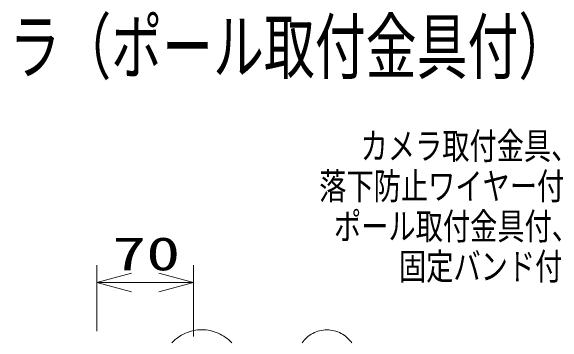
# Model space of a CAD drawing. Units: millimetres on the paper. Extents: x -62 to 64, y -59 to 59.
# Drawn here: x 23.42 to 63.26, y 35.33 to 59.3 of the extents above; entities that cross this region are included whole.
import ezdxf
from ezdxf.enums import TextEntityAlignment as Align

# ---------------------------------------------------------------- set-up
doc = ezdxf.new("R2010")
doc.units = ezdxf.units.MM
doc.linetypes.add('LONG_DOUBLE_CHAIN', pattern=[21.8, 18, -1, 0.6, -0.6, 0.6, -1])
doc.layers.add('0-0_TOUROKU', color=4, linetype='Continuous')
for name, color, linetype, lineweight in [('0-1_MOJI1', 7, 'Continuous', 9), ('0-4_GAIKEI', 4, 'Continuous', 9), ('0-5_SUNPO', 7, 'Continuous', 9), ('0-6_0', 7, 'Continuous', 9)]:
    doc.layers.add(name, color=color, linetype=linetype, lineweight=lineweight)
doc.styles.add('ＭＳ ゴシック', font='')
doc.styles.get('ＭＳ ゴシック').set_extended_font_data('MS Gothic')

# ---------------------------------------------------------------- blocks, each defined once
blk = doc.blocks.new('_Open30')
at = {"layer": '0-6_0'}
blk.add_line((0, 0), (-1, 0), dxfattribs=at)
blk.add_lwpolyline([(-1, 0.2679), (0, 0), (-1, -0.2679)], dxfattribs=at)

msp = doc.modelspace()

# ---------------------------------------------------------------- linework, layer by layer
at = {"layer": '0-4_GAIKEI', "color": 134, "linetype": 'LONG_DOUBLE_CHAIN'}
for centre, radius, start, end in [((37.192, 33.343), 2.941, 42.4392, 137.5608), ((46.224, 34.09), 2.183, 34.5478, 145.4522)]:
    msp.add_arc(centre, radius, start, end, dxfattribs=at)
at = {"layer": '0-5_SUNPO'}
for p, q in [((29.621, 36.186), (29.621, 40.936)), ((36.59, 35.788), (36.59, 40.936)), ((32.121, 39.686), (34.09, 39.686))]:
    msp.add_line(p, q, dxfattribs=at)

# ---------------------------------------------------------------- block references
at = {"layer": '0-5_SUNPO', "xscale": 2.5, "yscale": 2.5, "rotation": 180}
msp.add_blockref('_Open30', (29.621, 39.686), dxfattribs=at)
at = {"layer": '0-5_SUNPO', "xscale": 2.5, "yscale": 2.5}
msp.add_blockref('_Open30', (36.59, 39.686), dxfattribs=at)

# ---------------------------------------------------------------- texts
at = {"layer": '0-0_TOUROKU', "style": 'ＭＳ ゴシック', "width": 0.75}
for s, p in [('カメラ取付金具、', (48.651, 48.018)), ('落下防止ワイヤー付', (45.664, 45.118)), ('ポール取付金具付、', (46.731, 42.218)), ('固定バンド付', (51.424, 39.318))]:
    msp.add_text(s, height=1.921, dxfattribs=at).set_placement(p, align=Align.BOTTOM_LEFT)
at = {"layer": '0-1_MOJI1', "style": 'ＭＳ ゴシック', "width": 0.7}
msp.add_text('屋外ＨＤハウジング一体型ＮＷカメラ（ポール取付金具付）', height=3.848, dxfattribs=at).set_placement((-35.482, 53.648), align=Align.BOTTOM_LEFT)
at = {"layer": '0-5_SUNPO', "style": 'ＭＳ ゴシック', "width": 1.5}
msp.add_text('70', height=2.405, dxfattribs=at).set_placement((30.725, 39.848), align=Align.BOTTOM_LEFT)

doc.saveas('drawing.dxf')
